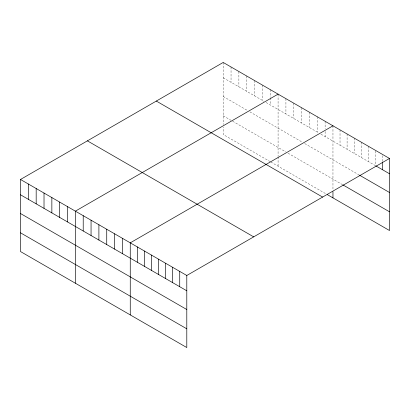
<?xml version="1.0" encoding="UTF-8"?>
<svg xmlns="http://www.w3.org/2000/svg" width="410" height="410" viewBox="0 0 410 410"><rect width="100%" height="100%" fill="white"/><g stroke="black" fill="none" stroke-linecap="round" stroke-linejoin="round"><path stroke-width="0.31" stroke-dasharray="2.05 1.54" d="M223.204 77.756L263.973 101.29M266.059 102.5L318.847 132.973M320.938 134.183L375.365 165.604L375.365 150.296M223.204 96.483L247.768 110.669M249.859 111.874L302.647 142.352M304.738 143.556L359.058 174.916M223.204 115.784L231.045 120.309M232.613 121.216L285.924 151.992M288.015 153.202L342.201 184.485M270.241 161.668L223.204 134.516L223.204 127.023M270.764 161.97L326.688 194.258M382.433 155.651L382.433 161.391M368.298 146.216L368.298 161.525M361.231 142.137L361.231 157.445M354.163 138.052L354.163 153.361M347.096 133.973L347.096 149.281M340.028 129.893L340.028 145.201M332.961 125.814L332.961 190.389M325.12 121.288L325.12 128.94M325.12 131.492L325.12 136.597M317.279 116.763L317.279 132.071M309.442 112.232L309.442 127.546M301.601 107.707L301.601 123.015M293.76 103.182L293.76 118.49M285.924 98.656L285.924 113.965M278.082 94.131L278.082 156.205M278.082 156.83L278.082 166.199M270.241 89.605L270.241 97.257M270.241 97.898L270.241 104.914M262.405 85.075L262.405 100.388M254.564 80.55L254.564 95.858M246.723 76.024L246.723 91.333M238.886 71.499L238.886 86.807M231.045 66.974L231.045 82.282M223.204 62.448L223.204 124.522"/><path stroke-width="0.61" d="M20.5 179.477L186.796 275.484L186.796 347.552L20.5 251.545L20.5 179.477L223.204 62.448L389.5 158.455L389.5 230.522L327.211 194.56M278.082 94.131L75.379 211.16L75.379 283.228M332.961 125.814L130.257 242.843L130.257 314.911M186.796 275.484L389.5 158.455M375.909 165.917L389.5 173.763M359.601 175.234L389.5 192.495M342.745 184.797L389.5 211.791M156.312 101.065L322.608 197.077M87.391 140.855L253.687 236.867M20.5 194.786L186.796 290.798M20.5 213.518L186.796 309.524M20.5 232.813L186.796 328.825M382.433 162.032L382.433 169.684M332.961 191.634L332.961 197.881M179.729 271.405L179.729 286.713M172.661 267.325L172.661 282.633M165.594 263.246L165.594 278.554M158.526 259.166L158.526 274.474M151.459 255.087L151.459 270.395M144.392 251.002L144.392 266.315M137.324 246.922L137.324 262.231M122.416 238.318L122.416 253.626M114.574 233.792L114.574 249.101M106.733 229.267L106.733 244.575M98.897 224.736L98.897 240.05M91.056 220.211L91.056 235.519M83.215 215.686L83.215 230.994M67.537 206.635L67.537 221.943M59.696 202.109L59.696 217.418M51.86 197.584L51.86 212.892M44.019 193.054L44.019 208.367M36.177 188.528L36.177 203.837M28.341 184.003L28.341 199.311"/></g></svg>
